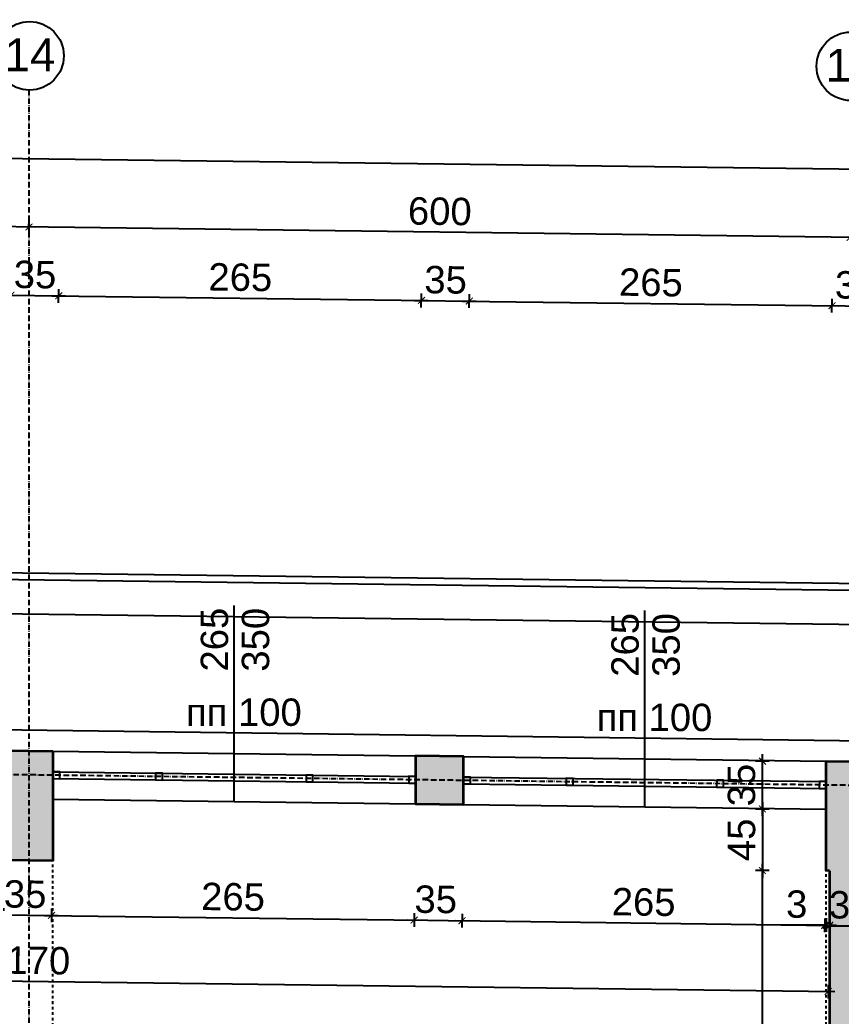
# Model space of a CAD drawing. Header units: inches. Extents: x -72385 to 39588, y -6525 to 66685.
# Drawn here: x -44761 to -44161, y 23838 to 24565 of the extents above; entities that cross this region are included whole.
import ezdxf

# ---------------------------------------------------------------- set-up
doc = ezdxf.new("R2010")
doc.units = ezdxf.units.IN
doc.header["$MEASUREMENT"] = 0
doc.linetypes.add('DashDot', pattern=[0.6, 0.4, -0.1, 0, -0.1])
doc.linetypes.add('Hidden', pattern=[0.4, 0.2, -0.2])
for name, color, linetype, lineweight in [('Изгледни линии', 253, 'Continuous', 25), ('Надписи коти външни', 252, 'Continuous', 25), ('Надписи коти вътрешни', 252, 'Continuous', 25), ('Надписи Оси', 252, 'Continuous', 25), ('Надписи прозорци', 252, 'Continuous', 25), ('Оси', 252, 'DashDot', 25), ('Прозорци', 251, 'Continuous', 25), ('Пунктир', 253, 'Hidden', 25), ('Разрезни линии', 7, 'Continuous', 35), ('Щрих стени', 254, 'Continuous', 25)]:
    doc.layers.add(name, color=color, linetype=linetype, lineweight=lineweight)
doc.styles.add('Arial Regular', font='arial.ttf')
doc.styles.get("Standard").update_dxf_attribs({"font": 'arial.ttf'})
doc.dimstyles.new('Annotative', dxfattribs={"dimscale": 0, "dimtxt": 20, "dimasz": 5, "dimexe": 5, "dimexo": 5, "dimgap": 5, "dimtad": 1, "dimdec": 0, "dimzin": 0, "dimdsep": 46, "dimtxsty": 'Standard', "dimblk": 'ARCHTICK', "dimcen": 5, "dimdle": 5, "dimadec": 0, "dimazin": 0, "dimtfac": 1, "dimtdec": 0, "dimtofl": 0, "dimtmove": 0, "dimatfit": 3, "dimldrblk": 'ARCHTICK', "dimfxl": 5, "dimfxlon": 1, "dimtolj": 1, "dimtzin": 0, "dimarcsym": 1})

# ---------------------------------------------------------------- blocks, each defined once
blk = doc.blocks.new('_ArchTick')
at = {"color": 0, "linetype": 'ByBlock', "const_width": 0.15}
blk.add_lwpolyline([(-0.5, -0.5), (0.5, 0.5)], dxfattribs=at)
blk = doc.blocks.new('*D2851')
at = {"layer": 'Defpoints', "color": 0, "ltscale": 50, "transparency": 16777216}
for p in [(-44772.34, 23996.43), (-44737.34, 23995.99), (-44738.42, 23911.08)]:
    blk.add_point(p, dxfattribs=at)
at = {"layer": 'Надписи коти вътрешни', "color": 0, "lineweight": -2, "ltscale": 50, "transparency": 16777216}
for p, q in [((-44773.35, 23916.52), (-44773.48, 23906.52)), ((-44738.35, 23916.08), (-44738.48, 23906.08)), ((-44778.42, 23911.59), (-44733.42, 23911.01))]:
    blk.add_line(p, q, dxfattribs=at)
at = {"layer": 'Надписи коти вътрешни', "color": 0, "lineweight": -2, "ltscale": 50, "transparency": 16777216, "xscale": 5, "yscale": 5, "zscale": 5}
for p, rotation in [((-44773.42, 23911.52), 179.2706286525581), ((-44738.42, 23911.08), 359.2706286525582)]:
    blk.add_blockref('_ArchTick', p, dxfattribs=dict(at, rotation=rotation))
at = {"layer": 'Надписи коти вътрешни', "color": 0, "ltscale": 50, "transparency": 16777216, "insert": (-44757.62, 23926.54), "char_height": 20, "attachment_point": 5, "rotation": 359.27063}
blk.add_mtext('\\A1;35', dxfattribs=at)
blk = doc.blocks.new('*D2852')
at = {"layer": 'Defpoints', "color": 0, "ltscale": 50, "transparency": 16777216}
for p in [(-44737.34, 23995.99), (-44472.34, 23992.61), (-44473.42, 23907.7)]:
    blk.add_point(p, dxfattribs=at)
at = {"layer": 'Надписи коти вътрешни', "color": 0, "lineweight": -2, "ltscale": 50, "transparency": 16777216}
for p, q in [((-44738.35, 23916.08), (-44738.48, 23906.08)), ((-44743.42, 23911.14), (-44468.42, 23907.64)), ((-44473.35, 23912.7), (-44473.48, 23902.71))]:
    blk.add_line(p, q, dxfattribs=at)
at = {"layer": 'Надписи коти вътрешни', "color": 0, "lineweight": -2, "ltscale": 50, "transparency": 16777216, "xscale": 5, "yscale": 5, "zscale": 5}
for p, rotation in [((-44738.42, 23911.08), 179.270628652547), ((-44473.42, 23907.7), 359.270628652547)]:
    blk.add_blockref('_ArchTick', p, dxfattribs=dict(at, rotation=rotation))
at = {"layer": 'Надписи коти вътрешни', "color": 0, "ltscale": 50, "transparency": 16777216, "insert": (-44605.72, 23924.6), "char_height": 20, "attachment_point": 5, "rotation": 359.27063}
blk.add_mtext('\\A1;265', dxfattribs=at)
blk = doc.blocks.new('*D2853')
at = {"layer": 'Defpoints', "color": 0, "ltscale": 50, "transparency": 16777216}
for p in [(-44472.34, 23992.61), (-44437.34, 23992.17), (-44438.42, 23907.26)]:
    blk.add_point(p, dxfattribs=at)
at = {"layer": 'Надписи коти вътрешни', "color": 0, "lineweight": -2, "ltscale": 50, "transparency": 16777216}
for p, q in [((-44478.42, 23907.77), (-44433.42, 23907.2)), ((-44473.35, 23912.7), (-44473.48, 23902.71)), ((-44438.35, 23912.26), (-44438.48, 23902.26))]:
    blk.add_line(p, q, dxfattribs=at)
at = {"layer": 'Надписи коти вътрешни', "color": 0, "lineweight": -2, "ltscale": 50, "transparency": 16777216, "xscale": 5, "yscale": 5, "zscale": 5}
for p, rotation in [((-44473.42, 23907.7), 179.2706286525581), ((-44438.42, 23907.26), 359.2706286525582)]:
    blk.add_blockref('_ArchTick', p, dxfattribs=dict(at, rotation=rotation))
at = {"layer": 'Надписи коти вътрешни', "color": 0, "ltscale": 50, "transparency": 16777216, "insert": (-44457.62, 23922.72), "char_height": 20, "attachment_point": 5, "rotation": 359.27063}
blk.add_mtext('\\A1;35', dxfattribs=at)
blk = doc.blocks.new('*D2854')
at = {"layer": 'Defpoints', "color": 0, "ltscale": 50, "transparency": 16777216}
for p in [(-44437.34, 23992.17), (-44172.34, 23988.8), (-44173.42, 23903.89)]:
    blk.add_point(p, dxfattribs=at)
at = {"layer": 'Надписи коти вътрешни', "color": 0, "lineweight": -2, "ltscale": 50, "transparency": 16777216}
for p, q in [((-44438.35, 23912.26), (-44438.48, 23902.26)), ((-44173.35, 23908.89), (-44173.48, 23898.89)), ((-44443.42, 23907.32), (-44168.42, 23903.82))]:
    blk.add_line(p, q, dxfattribs=at)
at = {"layer": 'Надписи коти вътрешни', "color": 0, "lineweight": -2, "ltscale": 50, "transparency": 16777216, "xscale": 5, "yscale": 5, "zscale": 5}
for p, rotation in [((-44438.42, 23907.26), 179.270628652547), ((-44173.42, 23903.89), 359.270628652547)]:
    blk.add_blockref('_ArchTick', p, dxfattribs=dict(at, rotation=rotation))
at = {"layer": 'Надписи коти вътрешни', "color": 0, "ltscale": 50, "transparency": 16777216, "insert": (-44305.72, 23920.78), "char_height": 20, "attachment_point": 5, "rotation": 359.27063}
blk.add_mtext('\\A1;265', dxfattribs=at)
blk = doc.blocks.new('*D2855')
at = {"layer": 'Defpoints', "color": 0, "ltscale": 50, "transparency": 16777216}
for p in [(-44172.34, 23943.76), (-44169.84, 23943.76), (-44172.34, 23904.02)]:
    blk.add_point(p, dxfattribs=at)
at = {"layer": 'Надписи коти вътрешни', "color": 0, "lineweight": -2, "ltscale": 50, "transparency": 16777216}
for p, q in [((-44172.34, 23909.02), (-44172.34, 23899.02)), ((-44169.84, 23909.02), (-44169.84, 23899.02)), ((-44172.34, 23904.02), (-44205.43, 23904.02)), ((-44169.84, 23904.02), (-44164.84, 23904.02))]:
    blk.add_line(p, q, dxfattribs=at)
at = {"layer": 'Надписи коти вътрешни', "color": 0, "lineweight": -2, "ltscale": 50, "transparency": 16777216, "xscale": 5, "yscale": 5, "zscale": 5}
blk.add_blockref('_ArchTick', (-44172.34, 23904.02), dxfattribs=at)
at = {"layer": 'Надписи коти вътрешни', "color": 0, "lineweight": -2, "ltscale": 50, "transparency": 16777216, "xscale": 5, "yscale": 5, "zscale": 5, "rotation": 180}
blk.add_blockref('_ArchTick', (-44169.84, 23904.02), dxfattribs=at)
at = {"layer": 'Надписи коти вътрешни', "color": 0, "ltscale": 50, "transparency": 16777216, "insert": (-44193.89, 23919.24), "char_height": 20, "attachment_point": 5}
blk.add_mtext('\\A1;3', dxfattribs=at)
blk = doc.blocks.new('*D2904')
at = {"layer": 'Defpoints', "color": 0, "ltscale": 50, "transparency": 16777216}
for p in [(-44172.34, 23988.8), (-44218.92, 23943.79), (-44172.34, 23943.79)]:
    blk.add_point(p, dxfattribs=at)
at = {"layer": 'Надписи коти вътрешни', "color": 0, "lineweight": -2, "ltscale": 50, "transparency": 16777216}
for p, q in [((-44213.92, 23988.8), (-44223.92, 23988.8)), ((-44218.92, 23993.8), (-44218.92, 23938.79)), ((-44213.92, 23943.79), (-44223.92, 23943.79))]:
    blk.add_line(p, q, dxfattribs=at)
at = {"layer": 'Надписи коти вътрешни', "color": 0, "lineweight": -2, "ltscale": 50, "transparency": 16777216, "xscale": 5, "yscale": 5, "zscale": 5}
for p, rotation in [((-44218.92, 23988.8), 90), ((-44218.92, 23943.79), 270)]:
    blk.add_blockref('_ArchTick', p, dxfattribs=dict(at, rotation=rotation))
at = {"layer": 'Надписи коти вътрешни', "color": 0, "ltscale": 50, "transparency": 16777216, "insert": (-44234.09, 23966.29), "char_height": 20, "attachment_point": 5, "rotation": 90}
blk.add_mtext('\\A1;45', dxfattribs=at)
blk = doc.blocks.new('*D2905')
at = {"layer": 'Defpoints', "color": 0, "ltscale": 50, "transparency": 16777216}
for p in [(-44218.92, 23943.79), (-44172.34, 23943.79), (-44172.34, 23451.2)]:
    blk.add_point(p, dxfattribs=at)
at = {"layer": 'Надписи коти вътрешни', "color": 0, "lineweight": -2, "ltscale": 50, "transparency": 16777216}
for p, q in [((-44218.92, 23446.2), (-44218.92, 23948.79)), ((-44213.92, 23943.79), (-44223.92, 23943.79)), ((-44213.92, 23451.2), (-44223.92, 23451.2))]:
    blk.add_line(p, q, dxfattribs=at)
at = {"layer": 'Надписи коти вътрешни', "color": 0, "lineweight": -2, "ltscale": 50, "transparency": 16777216, "xscale": 5, "yscale": 5, "zscale": 5}
for p, rotation in [((-44218.92, 23943.79), 90), ((-44218.92, 23451.2), 270)]:
    blk.add_blockref('_ArchTick', p, dxfattribs=dict(at, rotation=rotation))
at = {"layer": 'Надписи коти вътрешни', "color": 0, "ltscale": 50, "transparency": 16777216, "insert": (-44234.14, 23697.5), "char_height": 20, "attachment_point": 5, "rotation": 90}
blk.add_mtext('\\A1;493', dxfattribs=at)
blk = doc.blocks.new('*D4594')
at = {"layer": 'Defpoints', "color": 0, "ltscale": 50, "transparency": 16777216}
for p in [(-45339.84, 23958.65), (-44169.84, 23943.76), (-44170.96, 23855.54)]:
    blk.add_point(p, dxfattribs=at)
at = {"layer": 'Надписи коти вътрешни', "color": 0, "lineweight": -2, "ltscale": 50, "transparency": 16777216}
for p, q in [((-45340.9, 23875.43), (-45341.02, 23865.43)), ((-45345.96, 23870.49), (-44165.96, 23855.47)), ((-44170.9, 23860.54), (-44171.02, 23850.54))]:
    blk.add_line(p, q, dxfattribs=at)
at = {"layer": 'Надписи коти вътрешни', "color": 0, "lineweight": -2, "ltscale": 50, "transparency": 16777216, "xscale": 5, "yscale": 5, "zscale": 5}
for p, rotation in [((-45340.96, 23870.43), 179.2706286525475), ((-44170.96, 23855.54), 359.2706286525474)]:
    blk.add_blockref('_ArchTick', p, dxfattribs=dict(at, rotation=rotation))
at = {"layer": 'Надписи коти вътрешни', "color": 0, "ltscale": 50, "transparency": 16777216, "insert": (-44755.77, 23878.19), "char_height": 20, "attachment_point": 5, "rotation": 359.27063}
blk.add_mtext('\\A1;1170', dxfattribs=at)
blk = doc.blocks.new('*D5695')
at = {"layer": 'Defpoints', "color": 0, "ltscale": 50, "transparency": 16777216}
for p in [(-44733.1, 24363.46), (-44772.34, 24031.44), (-44737.34, 24030.99)]:
    blk.add_point(p, dxfattribs=at)
at = {"layer": 'Надписи коти външни', "color": 0, "lineweight": -2, "ltscale": 50, "transparency": 16777216}
for p, q in [((-44768.17, 24358.91), (-44768.04, 24368.91)), ((-44733.17, 24358.46), (-44733.04, 24368.46)), ((-44773.1, 24363.97), (-44728.11, 24363.4))]:
    blk.add_line(p, q, dxfattribs=at)
at = {"layer": 'Надписи коти външни', "color": 0, "lineweight": -2, "ltscale": 50, "transparency": 16777216, "xscale": 5, "yscale": 5, "zscale": 5}
for p, rotation in [((-44768.1, 24363.91), 179.2706286525344), ((-44733.1, 24363.46), 359.2706286525344)]:
    blk.add_blockref('_ArchTick', p, dxfattribs=dict(at, rotation=rotation))
at = {"layer": 'Надписи коти външни', "color": 0, "ltscale": 50, "transparency": 16777216, "insert": (-44750.41, 24378.9), "char_height": 20, "attachment_point": 5, "rotation": 359.27063}
blk.add_mtext('\\A1;35', dxfattribs=at)
blk = doc.blocks.new('*D5696')
at = {"layer": 'Defpoints', "color": 0, "ltscale": 50, "transparency": 16777216}
for p in [(-44468.1, 24360.09), (-44737.34, 24030.99), (-44472.34, 24027.62)]:
    blk.add_point(p, dxfattribs=at)
at = {"layer": 'Надписи коти външни', "color": 0, "lineweight": -2, "ltscale": 50, "transparency": 16777216}
for p, q in [((-44733.17, 24358.46), (-44733.04, 24368.46)), ((-44738.1, 24363.53), (-44463.11, 24360.03)), ((-44468.17, 24355.09), (-44468.04, 24365.09))]:
    blk.add_line(p, q, dxfattribs=at)
at = {"layer": 'Надписи коти външни', "color": 0, "lineweight": -2, "ltscale": 50, "transparency": 16777216, "xscale": 5, "yscale": 5, "zscale": 5}
for p, rotation in [((-44733.1, 24363.46), 179.2706286525486), ((-44468.1, 24360.09), 359.2706286525486)]:
    blk.add_blockref('_ArchTick', p, dxfattribs=dict(at, rotation=rotation))
at = {"layer": 'Надписи коти външни', "color": 0, "ltscale": 50, "transparency": 16777216, "insert": (-44600.41, 24376.99), "char_height": 20, "attachment_point": 5, "rotation": 359.27063}
blk.add_mtext('\\A1;265', dxfattribs=at)
blk = doc.blocks.new('*D5729')
at = {"layer": 'Defpoints', "color": 0, "ltscale": 50, "transparency": 16777216}
for p in [(-44433.1, 24359.65), (-44472.34, 24027.62), (-44437.34, 24027.17)]:
    blk.add_point(p, dxfattribs=at)
at = {"layer": 'Надписи коти външни', "color": 0, "lineweight": -2, "ltscale": 50, "transparency": 16777216}
for p, q in [((-44473.1, 24360.15), (-44428.11, 24359.58)), ((-44468.17, 24355.09), (-44468.04, 24365.09)), ((-44433.17, 24354.65), (-44433.04, 24364.64))]:
    blk.add_line(p, q, dxfattribs=at)
at = {"layer": 'Надписи коти външни', "color": 0, "lineweight": -2, "ltscale": 50, "transparency": 16777216, "xscale": 5, "yscale": 5, "zscale": 5}
for p, rotation in [((-44468.1, 24360.09), 179.2706286525403), ((-44433.1, 24359.65), 359.2706286525403)]:
    blk.add_blockref('_ArchTick', p, dxfattribs=dict(at, rotation=rotation))
at = {"layer": 'Надписи коти външни', "color": 0, "ltscale": 50, "transparency": 16777216, "insert": (-44450.41, 24375.08), "char_height": 20, "attachment_point": 5, "rotation": 359.27063}
blk.add_mtext('\\A1;35', dxfattribs=at)
blk = doc.blocks.new('*D5730')
at = {"layer": 'Defpoints', "color": 0, "ltscale": 50, "transparency": 16777216}
for p in [(-44168.1, 24356.27), (-44437.34, 24027.17), (-44172.34, 24023.8)]:
    blk.add_point(p, dxfattribs=at)
at = {"layer": 'Надписи коти външни', "color": 0, "lineweight": -2, "ltscale": 50, "transparency": 16777216}
for p, q in [((-44438.1, 24359.71), (-44163.11, 24356.21)), ((-44433.17, 24354.65), (-44433.04, 24364.64)), ((-44168.17, 24351.27), (-44168.04, 24361.27))]:
    blk.add_line(p, q, dxfattribs=at)
at = {"layer": 'Надписи коти външни', "color": 0, "lineweight": -2, "ltscale": 50, "transparency": 16777216, "xscale": 5, "yscale": 5, "zscale": 5}
for p, rotation in [((-44433.1, 24359.65), 179.270628652547), ((-44168.1, 24356.27), 359.270628652547)]:
    blk.add_blockref('_ArchTick', p, dxfattribs=dict(at, rotation=rotation))
at = {"layer": 'Надписи коти външни', "color": 0, "ltscale": 50, "transparency": 16777216, "insert": (-44300.41, 24373.17), "char_height": 20, "attachment_point": 5, "rotation": 359.27063}
blk.add_mtext('\\A1;265', dxfattribs=at)
blk = doc.blocks.new('*D5731')
at = {"layer": 'Defpoints', "color": 0, "ltscale": 50, "transparency": 16777216}
for p in [(-44133.1, 24355.83), (-44172.34, 24023.8), (-44137.34, 24023.35)]:
    blk.add_point(p, dxfattribs=at)
at = {"layer": 'Надписи коти външни', "color": 0, "lineweight": -2, "ltscale": 50, "transparency": 16777216}
for p, q in [((-44168.17, 24351.27), (-44168.04, 24361.27)), ((-44133.17, 24350.83), (-44133.04, 24360.83)), ((-44173.1, 24356.34), (-44128.11, 24355.76))]:
    blk.add_line(p, q, dxfattribs=at)
at = {"layer": 'Надписи коти външни', "color": 0, "lineweight": -2, "ltscale": 50, "transparency": 16777216, "xscale": 5, "yscale": 5, "zscale": 5}
for p, rotation in [((-44168.1, 24356.27), 179.2706286525463), ((-44133.1, 24355.83), 359.2706286525462)]:
    blk.add_blockref('_ArchTick', p, dxfattribs=dict(at, rotation=rotation))
at = {"layer": 'Надписи коти външни', "color": 0, "ltscale": 50, "transparency": 16777216, "insert": (-44150.41, 24371.27), "char_height": 20, "attachment_point": 5, "rotation": 359.27063}
blk.add_mtext('\\A1;35', dxfattribs=at)
blk = doc.blocks.new('*D5765')
at = {"layer": 'Defpoints', "color": 0, "ltscale": 50, "transparency": 16777216}
for p in [(-44754.84, 24413.75), (-44754.84, 24413.75), (-44154.84, 24406.11)]:
    blk.add_point(p, dxfattribs=at)
at = {"layer": 'Надписи коти външни', "color": 0, "lineweight": -2, "ltscale": 50, "transparency": 16777216}
for p, q in [((-44754.84, 24413.75), (-44754.77, 24418.74)), ((-44149.84, 24406.04), (-44759.84, 24413.81)), ((-44154.84, 24406.11), (-44154.77, 24411.11))]:
    blk.add_line(p, q, dxfattribs=at)
at = {"layer": 'Надписи коти външни', "color": 0, "lineweight": -2, "ltscale": 50, "transparency": 16777216, "xscale": 5, "yscale": 5, "zscale": 5}
for p, rotation in [((-44754.84, 24413.75), 179.2706286525473), ((-44154.84, 24406.11), 359.2706286525473)]:
    blk.add_blockref('_ArchTick', p, dxfattribs=dict(at, rotation=rotation))
at = {"layer": 'Надписи коти външни', "color": 0, "ltscale": 50, "transparency": 16777216, "insert": (-44454.64, 24425.14), "char_height": 20, "attachment_point": 5, "rotation": 359.27063}
blk.add_mtext('\\A1;600', dxfattribs=at)
blk = doc.blocks.new('*D5766')
at = {"layer": 'Defpoints', "color": 0, "ltscale": 50, "transparency": 16777216}
for p in [(-45354.84, 24421.38), (-45354.84, 24421.38), (-44754.84, 24413.75)]:
    blk.add_point(p, dxfattribs=at)
at = {"layer": 'Надписи коти външни', "color": 0, "lineweight": -2, "ltscale": 50, "transparency": 16777216}
for p, q in [((-44749.84, 24413.68), (-45359.84, 24421.45)), ((-45354.84, 24421.38), (-45354.9, 24416.38)), ((-44754.84, 24413.75), (-44754.9, 24408.75))]:
    blk.add_line(p, q, dxfattribs=at)
at = {"layer": 'Надписи коти външни', "color": 0, "lineweight": -2, "ltscale": 50, "transparency": 16777216, "xscale": 5, "yscale": 5, "zscale": 5}
for p, rotation in [((-45354.84, 24421.38), 179.2706286525469), ((-44754.84, 24413.75), 359.2706286525469)]:
    blk.add_blockref('_ArchTick', p, dxfattribs=dict(at, rotation=rotation))
at = {"layer": 'Надписи коти външни', "color": 0, "ltscale": 50, "transparency": 16777216, "insert": (-45054.64, 24432.77), "char_height": 20, "attachment_point": 5, "rotation": 359.27063}
blk.add_mtext('\\A1;600', dxfattribs=at)
blk = doc.blocks.new('*D5760')
at = {"layer": 'Defpoints', "color": 0, "ltscale": 50, "transparency": 16777216}
for p in [(-40216.83, 24405.98), (-52317.34, 24127.49), (-40222.34, 23973.51)]:
    blk.add_point(p, dxfattribs=at)
at = {"layer": 'Надписи коти външни', "color": 0, "lineweight": -2, "ltscale": 50, "transparency": 16777216}
for p, q in [((-52311.9, 24554.95), (-52311.77, 24564.95)), ((-52316.83, 24560.02), (-40211.83, 24405.91)), ((-40216.9, 24400.98), (-40216.77, 24410.98))]:
    blk.add_line(p, q, dxfattribs=at)
at = {"layer": 'Надписи коти външни', "color": 0, "lineweight": -2, "ltscale": 50, "transparency": 16777216, "xscale": 5, "yscale": 5, "zscale": 5}
for p, rotation in [((-52311.83, 24559.95), 179.2706286525472), ((-40216.83, 24405.98), 359.2706286525473)]:
    blk.add_blockref('_ArchTick', p, dxfattribs=dict(at, rotation=rotation))
at = {"layer": 'Надписи коти външни', "color": 0, "ltscale": 50, "transparency": 16777216, "insert": (-46264.14, 24498.18), "char_height": 20, "attachment_point": 5, "rotation": 359.27063}
blk.add_mtext('\\A1;12095', dxfattribs=at)
blk = doc.blocks.new('*D7302')
at = {"layer": 'Defpoints', "color": 0, "ltscale": 10, "transparency": 16777216}
for p in [(-44169.84, 23917.93), (-44139.84, 23917.93), (-44139.84, 23903.5)]:
    blk.add_point(p, dxfattribs=at)
at = {"layer": 'Надписи коти вътрешни', "color": 0, "lineweight": -2, "ltscale": 10, "transparency": 16777216}
for p, q in [((-44169.84, 23908.5), (-44169.84, 23898.5)), ((-44139.84, 23908.5), (-44139.84, 23898.5)), ((-44174.84, 23903.5), (-44134.84, 23903.5))]:
    blk.add_line(p, q, dxfattribs=at)
at = {"layer": 'Надписи коти вътрешни', "color": 0, "lineweight": -2, "ltscale": 10, "transparency": 16777216, "xscale": 5, "yscale": 5, "zscale": 5, "rotation": 180}
blk.add_blockref('_ArchTick', (-44169.84, 23903.5), dxfattribs=at)
at = {"layer": 'Надписи коти вътрешни', "color": 0, "lineweight": -2, "ltscale": 10, "transparency": 16777216, "xscale": 5, "yscale": 5, "zscale": 5}
blk.add_blockref('_ArchTick', (-44139.84, 23903.5), dxfattribs=at)
at = {"layer": 'Надписи коти вътрешни', "color": 0, "ltscale": 10, "transparency": 16777216, "insert": (-44154.84, 23918.72), "char_height": 20, "attachment_point": 5}
blk.add_mtext('\\A1;30', dxfattribs=at)
blk = doc.blocks.new('*D7324')
at = {"layer": 'Defpoints', "color": 0, "ltscale": 10, "transparency": 16777216}
for p in [(-44218.92, 24023.8), (-44181.94, 24023.8), (-44181.94, 23988.8)]:
    blk.add_point(p, dxfattribs=at)
at = {"layer": 'Надписи коти вътрешни', "color": 0, "lineweight": -2, "ltscale": 10, "transparency": 16777216}
for p, q in [((-44218.92, 23983.8), (-44218.92, 24028.8)), ((-44213.92, 24023.8), (-44223.92, 24023.8)), ((-44213.92, 23988.8), (-44223.92, 23988.8))]:
    blk.add_line(p, q, dxfattribs=at)
at = {"layer": 'Надписи коти вътрешни', "color": 0, "lineweight": -2, "ltscale": 10, "transparency": 16777216, "xscale": 5, "yscale": 5, "zscale": 5}
for p, rotation in [((-44218.92, 24023.8), 90), ((-44218.92, 23988.8), 270)]:
    blk.add_blockref('_ArchTick', p, dxfattribs=dict(at, rotation=rotation))
at = {"layer": 'Надписи коти вътрешни', "color": 0, "ltscale": 10, "transparency": 16777216, "insert": (-44234.14, 24006.3), "char_height": 20, "attachment_point": 5, "rotation": 90}
blk.add_mtext('\\A1;35', dxfattribs=at)

msp = doc.modelspace()

# ---------------------------------------------------------------- hatches: boundary and pattern name
at = {"layer": 'Щрих стени', "ltscale": 10}
h = msp.add_hatch(color=256, dxfattribs=at)
h.dxf.hatch_style = 1
h.paths.add_polyline_path([(-45319.84, 23453.36), (-45339.84, 23453.61), (-45339.84, 23958.65), (-45337.34, 23958.62), (-45337.34, 24038.63), (-45372.34, 24039.08), (-45372.34, 23959.07), (-45369.84, 23959.04), (-45369.84, 23454), (-45372.34, 23454.03), (-45372.34, 23436.53), (-45449.84, 23437.51), (-45449.84, 23407.51), (-45369.84, 23406.49), (-45369.84, 23341.49), (-45339.84, 23341.1), (-45339.84, 23406.11), (-45139.84, 23403.56), (-45139.84, 23433.57), (-45319.84, 23435.86)])
h.paths.add_polyline_path([(-44729.84, 23458.3), (-44779.84, 23458.94), (-44779.84, 23428.98), (-44979.84, 23431.53), (-44979.84, 23401.53), (-44779.84, 23398.98), (-44779.84, 23368.93), (-44729.84, 23368.29), (-44729.84, 23398.34), (-44179.84, 23391.34), (-44179.84, 23361.29), (-44129.84, 23360.66), (-44129.84, 23390.71), (-43699.84, 23385.23), (-43699.84, 23415.23), (-44129.84, 23420.71), (-44129.84, 23450.66), (-44139.84, 23450.79), (-44139.84, 23943.38), (-44137.34, 23943.35), (-44137.34, 24023.35), (-44172.34, 24023.8), (-44172.34, 23943.79), (-44169.84, 23943.76), (-44169.84, 23451.17), (-44204.84, 23451.62), (-44204.84, 23421.66), (-44729.84, 23428.35)])
h.paths.add_polyline_path([(-44737.34, 24030.99), (-44772.34, 24031.44), (-44772.34, 23951.43), (-44737.34, 23950.98)])
h.paths.add_polyline_path([(-45037.34, 24034.81), (-45072.34, 24035.26), (-45072.34, 24000.25), (-45037.34, 23999.81)])
h.paths.add_polyline_path([(-44437.34, 24027.17), (-44472.34, 24027.62), (-44472.34, 23992.61), (-44437.34, 23992.17)])
h.paths.add_polyline_path([(-43837.34, 24019.53), (-43872.34, 24019.98), (-43872.34, 23984.98), (-43837.34, 23984.53)], flags=17)
h.paths.add_polyline_path([(-43507.34, 24015.33), (-43572.34, 24016.16), (-43572.34, 23936.15), (-43554.84, 23935.93), (-43554.84, 23443.34), (-43579.84, 23443.66), (-43579.84, 23413.71), (-43609.84, 23414.09), (-43609.84, 23384.09), (-43579.84, 23383.7), (-43579.84, 23353.65), (-43499.84, 23352.63), (-43499.84, 23382.69), (-43064.84, 23377.15), (-43064.84, 23407.15), (-43499.84, 23412.69), (-43499.84, 23442.64), (-43524.84, 23442.96), (-43524.84, 23935.55), (-43507.34, 23935.33)])
h.paths.add_polyline_path([(-43207.34, 24011.51), (-43242.34, 24011.96), (-43242.34, 23976.96), (-43207.34, 23976.51)], flags=17)
h.paths.add_polyline_path([(-42709.84, 23402.63), (-42899.84, 23405.05), (-42899.84, 23435), (-42909.84, 23435.13), (-42909.84, 23927.72), (-42907.34, 23927.69), (-42907.34, 24007.69), (-42942.34, 24008.14), (-42942.34, 23928.13), (-42939.84, 23928.1), (-42939.84, 23435.51), (-42974.84, 23435.96), (-42974.84, 23376), (-42949.84, 23375.68), (-42949.84, 23345.63), (-42899.84, 23345), (-42899.84, 23375.05), (-42709.84, 23372.63)])

# ---------------------------------------------------------------- linework, layer by layer
at = {"layer": 'Изгледни линии', "ltscale": 50}
for p, q in [((-45969.84, 24176.69), (-41113.29, 24114.87)), ((-45939.84, 24146.31), (-41143.29, 24085.24)), ((-41127.34, 24000.03), (-45937.34, 24061.27)), ((-44737.34, 24030.99), (-44472.34, 24027.62)), ((-44437.34, 24027.17), (-44172.34, 24023.8)), ((-44737.34, 23995.99), (-44472.34, 23992.61)), ((-44437.34, 23992.17), (-44172.34, 23988.8))]:
    msp.add_line(p, q, dxfattribs=at)
msp.add_lwpolyline([(-45964.84, 24066.62), (-45964.84, 24171.63), (-41118.29, 24109.93)], dxfattribs=at)
at = {"layer": 'Надписи Оси', "ltscale": 50}
for centre in [(-44754.4, 24538.75), (-44154.4, 24531.11)]:
    msp.add_circle(centre, 25, dxfattribs=at)
at = {"layer": 'Надписи прозорци', "ltscale": 50}
for p, q in [((-44604.84, 23994.3), (-44604.84, 24137.45)), ((-44304.84, 23990.48), (-44304.84, 24133.63))]:
    msp.add_line(p, q, dxfattribs=at)
at = {"layer": 'Оси', "ltscale": 10}
for p, q in [((-44754.84, 24513.75), (-44754.84, 21713.53)), ((-39839.84, 23951.14), (-52799.84, 24116.13))]:
    msp.add_line(p, q, dxfattribs=at)
at = {"layer": 'Прозорци', "ltscale": 50}
for p, q in [((-44737.34, 24015.99), (-44472.34, 24012.62)), ((-44737.34, 24010.99), (-44472.34, 24007.62)), ((-44437.34, 24012.17), (-44172.34, 24008.8)), ((-44437.34, 24007.17), (-44172.34, 24003.8))]:
    msp.add_line(p, q, dxfattribs=at)
for points in [[(-44737.34, 24010.99), (-44732.34, 24010.93), (-44732.27, 24015.93), (-44737.27, 24015.99), (-44737.34, 24010.99)], [(-44662.35, 24010.04), (-44657.35, 24009.97), (-44657.29, 24014.97), (-44662.29, 24015.03), (-44662.35, 24010.04)], [(-44552.39, 24008.64), (-44547.39, 24008.57), (-44547.33, 24013.57), (-44552.32, 24013.63), (-44552.39, 24008.64)], [(-44477.4, 24007.69), (-44472.4, 24007.62), (-44472.34, 24012.62), (-44477.34, 24012.69), (-44477.4, 24007.69)], [(-44437.34, 24007.17), (-44432.34, 24007.11), (-44432.27, 24012.11), (-44437.27, 24012.17), (-44437.34, 24007.17)], [(-44362.35, 24006.22), (-44357.35, 24006.15), (-44357.29, 24011.15), (-44362.29, 24011.22), (-44362.35, 24006.22)], [(-44252.39, 24004.82), (-44247.39, 24004.75), (-44247.33, 24009.75), (-44252.32, 24009.82), (-44252.39, 24004.82)], [(-44177.4, 24003.87), (-44172.4, 24003.8), (-44172.34, 24008.8), (-44177.34, 24008.87), (-44177.4, 24003.87)]]:
    msp.add_lwpolyline(points, dxfattribs=at)
at = {"layer": 'Пунктир', "ltscale": 10}
for p, q in [((-44737.34, 23458.4), (-44737.34, 23950.98)), ((-44172.34, 23451.2), (-44172.34, 23943.79))]:
    msp.add_line(p, q, dxfattribs=at)
at = {"layer": 'Разрезни линии', "ltscale": 50}
for p, q in [((-44772.34, 24031.44), (-44737.34, 24030.99)), ((-44737.34, 24030.99), (-44737.34, 23950.98)), ((-44172.34, 24023.8), (-44137.34, 24023.35)), ((-44172.34, 23943.79), (-44172.34, 24023.8)), ((-44737.34, 23950.98), (-44772.34, 23951.43)), ((-44169.84, 23943.76), (-44172.34, 23943.79)), ((-44169.84, 23943.76), (-44169.84, 23451.17))]:
    msp.add_line(p, q, dxfattribs=at)
msp.add_lwpolyline([(-44472.34, 24027.62), (-44472.34, 23992.61), (-44437.34, 23992.17), (-44437.34, 24027.17)], close=True, dxfattribs=at)

# ---------------------------------------------------------------- texts
at = {"layer": 'Надписи Оси', "ltscale": 100, "char_height": 24, "width": 27.2128, "attachment_point": 1, "style": 'Arial Regular'}
for s, insert in [('\\pxqc;14', (-44767.72, 24551.47)), ('\\pxqc;15', (-44167.72, 24543.83))]:
    msp.add_mtext(s, dxfattribs=dict(at, insert=insert))
at = {"layer": 'Надписи прозорци', "ltscale": 100, "char_height": 20, "width": 180.4891, "attachment_point": 1, "rotation": 90, "style": 'Arial Regular'}
for s, insert in [('265', (-44629.35, 24089.16)), ('350', (-44599.35, 24089.08)), ('265', (-44329.35, 24085.34)), ('350', (-44299.35, 24085.26))]:
    msp.add_mtext(s, dxfattribs=dict(at, insert=insert))
at = {"layer": 'Надписи прозорци', "ltscale": 100, "char_height": 20, "width": 180.4891, "attachment_point": 1, "style": 'Arial Regular'}
for insert in [(-44640.15, 24069.5), (-44340.15, 24065.68)]:
    msp.add_mtext('пп 100', dxfattribs=dict(at, insert=insert))

# ---------------------------------------------------------------- dimensions: what is measured, and where the dimension line sits
at = {"layer": 'Надписи коти външни', "ltscale": 50}
dim = msp.add_aligned_dim(p1=(-52317.34, 24127.49), p2=(-40222.34, 23973.51), distance=432.5, text='12095', dimstyle='Annotative', override={"dimscale": 0, "dimtix": 0, "dimtofl": 0, "dimtmove": 0, "dimatfit": 3}, dxfattribs=at)
dim.commit()
dim.dimension.update_dxf_attribs({"geometry": '*D5760', "text_midpoint": (-46264.14, 24498.18)})
for p1, p2, distance, picture, middle in [((-44754.84, 24413.75), (-45354.84, 24421.38), 0, '*D5766', (-45054.64, 24432.77)), ((-44154.84, 24406.11), (-44754.84, 24413.75), 0, '*D5765', (-44454.64, 24425.14)), ((-44737.34, 24030.99), (-44472.34, 24027.62), 332.5, '*D5696', (-44600.41, 24376.99)), ((-44437.34, 24027.17), (-44172.34, 24023.8), 332.5, '*D5730', (-44300.41, 24373.17))]:
    dim = msp.add_aligned_dim(p1=p1, p2=p2, distance=distance, dimstyle='Annotative', override={"dimscale": 0, "dimtix": 0, "dimtofl": 0, "dimtmove": 0, "dimatfit": 3}, dxfattribs=at)
    dim.commit()
    dim.dimension.update_dxf_attribs({"geometry": picture, "text_midpoint": middle})
for base, p1, p2, picture, middle in [((-44733.1, 24363.46), (-44772.34, 24031.44), (-44737.34, 24030.99), '*D5695', (-44750.6, 24363.69)), ((-44433.1, 24359.65), (-44472.34, 24027.62), (-44437.34, 24027.17), '*D5729', (-44450.6, 24359.87)), ((-44133.1, 24355.83), (-44172.34, 24023.8), (-44137.34, 24023.35), '*D5731', (-44150.6, 24356.05))]:
    dim = msp.add_linear_dim(base=base, p1=p1, p2=p2, angle=359.27063, dimstyle='Annotative', override={"dimscale": 0, "dimtix": 0, "dimtofl": 0, "dimtmove": 0, "dimatfit": 3}, dxfattribs=at)
    dim.commit()
    dim.dimension.update_dxf_attribs({"geometry": picture, "text_midpoint": middle, "dimtype": 129})
at = {"layer": 'Надписи коти вътрешни', "ltscale": 10}
for base, p1, p2, angle, picture, middle in [((-44218.92, 24023.8), (-44181.94, 23988.8), (-44181.94, 24023.8), 90, '*D7324', (-44218.92, 24006.3)), ((-44139.84, 23903.5), (-44169.84, 23917.93), (-44139.84, 23917.93), 0, '*D7302', (-44154.84, 23903.5))]:
    dim = msp.add_linear_dim(base=base, p1=p1, p2=p2, angle=angle, dimstyle='Annotative', override={"dimscale": 0, "dimtix": 0, "dimtofl": 0, "dimtmove": 0, "dimatfit": 3}, dxfattribs=at)
    dim.commit()
    dim.dimension.update_dxf_attribs({"geometry": picture, "text_midpoint": middle, "dimtype": 129})
at = {"layer": 'Надписи коти вътрешни', "ltscale": 50}
for base, p1, p2, picture, middle in [((-44738.42, 23911.08), (-44772.34, 23996.43), (-44737.34, 23995.99), '*D2851', (-44757.81, 23911.33)), ((-44438.42, 23907.26), (-44472.34, 23992.61), (-44437.34, 23992.17), '*D2853', (-44457.81, 23907.51))]:
    dim = msp.add_linear_dim(base=base, p1=p1, p2=p2, angle=359.27063, dimstyle='Annotative', override={"dimscale": 0, "dimtix": 0, "dimtofl": 0, "dimtmove": 0, "dimatfit": 3}, dxfattribs=at)
    dim.commit()
    dim.dimension.update_dxf_attribs({"geometry": picture, "text_midpoint": middle, "dimtype": 129})
for p1, p2, distance, picture, middle in [((-44737.34, 23995.99), (-44472.34, 23992.61), -84.92, '*D2852', (-44605.72, 23924.6)), ((-44437.34, 23992.17), (-44172.34, 23988.8), -84.92, '*D2854', (-44305.72, 23920.78)), ((-45339.84, 23958.65), (-44169.84, 23943.76), -88.23, '*D4594', (-44755.77, 23878.19))]:
    dim = msp.add_aligned_dim(p1=p1, p2=p2, distance=distance, dimstyle='Annotative', override={"dimscale": 0, "dimtix": 0, "dimtofl": 0, "dimtmove": 0, "dimatfit": 3}, dxfattribs=at)
    dim.commit()
    dim.dimension.update_dxf_attribs({"geometry": picture, "text_midpoint": middle})
for p1, picture, middle in [((-44172.34, 23988.8), '*D2904', (-44234.09, 23966.29)), ((-44172.34, 23451.2), '*D2905', (-44234.14, 23697.5))]:
    dim = msp.add_linear_dim(base=(-44218.92, 23943.79), p1=p1, p2=(-44172.34, 23943.79), angle=90, dimstyle='Annotative', override={"dimscale": 0, "dimtix": 0, "dimtofl": 0, "dimtmove": 0, "dimatfit": 3}, dxfattribs=at)
    dim.commit()
    dim.dimension.update_dxf_attribs({"geometry": picture, "text_midpoint": middle})
dim = msp.add_linear_dim(base=(-44172.33731907, 23904.02310192), p1=(-44169.83731907, 23943.76017543), p2=(-44172.33731907, 23943.76017543), dimstyle='Annotative', override={"dimscale": 0, "dimtix": 0, "dimtofl": 0, "dimtmove": 0, "dimatfit": 3}, dxfattribs=at)
dim.commit()
dim.dimension.update_dxf_attribs({"geometry": '*D2855', "text_midpoint": (-44193.88575018, 23919.24138296)})

doc.saveas('drawing.dxf')
